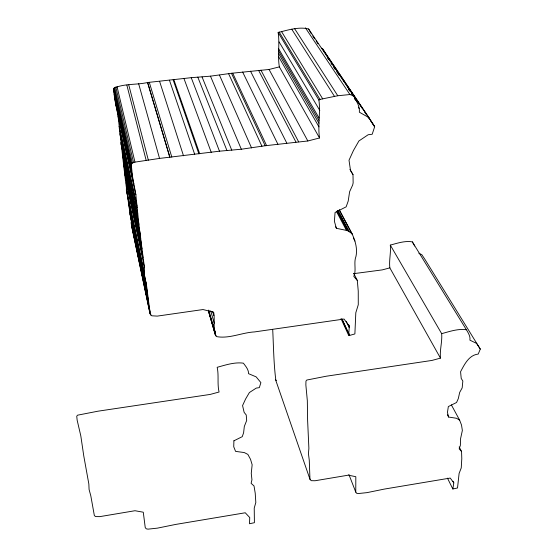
<?xml version="1.0" encoding="UTF-8"?>
<svg xmlns="http://www.w3.org/2000/svg" width="557" height="557" viewBox="0 0 557 557"><rect width="100%" height="100%" fill="white"/><g stroke="black" fill="none" stroke-linecap="round" stroke-linejoin="round"><path stroke-width="0.84" d="M348.591 335.182L349.371 326.214L344.045 319.043L254.521 331.923C241.87 332.578 229.171 338.976 216.513 336.595C212.468 329.64 215.253 320.01 213.644 312.212L203.027 309.546L157.269 316.111L151.866 315.798L150.244 314.28L146.512 285.191L144.493 275.395L144.423 267.353L138.93 225.014L135.873 194.797L132.406 175.894L131.285 164.614L132.336 163.041L134.961 162.115L159.546 158.418L219.479 151.191L241.327 149.234L265.188 145.739L307.833 140.977L319.537 137.976L279.356 66.882C277.428 55.442 279.913 43.926 278.145 32.536C287.28 30.141 299.269 26.478 308.592 28.985L353.486 95.748C356.299 100.706 359.968 106.199 359.356 112.194L368.985 117.645L374.659 126.745L372.194 134.258L368.17 134.738L358.917 140.963L353.423 150.557L349.016 160.221L350.513 170.539L352.999 174.62L353.138 182.912L352.678 184.98L349.615 191.733L348.202 201.091L346.141 206.842L335.07 212.475L334.388 221.289L336.414 228.307L347.471 230.612L351.954 233.585C355.241 240.673 357.608 248.513 355.986 256.359C353.403 262.89 356.64 269.978 353.799 276.432L357.316 280.477L358.248 291.116L358.276 304.735L355.812 312.742L354.886 333.935L349.719 335.384L348.591 335.182L341.009 318.674M452.841 488.997L453.802 482.835L450.216 478.059L384.323 489.088L367.007 492.632L358.144 493.565L356.515 493.21L355.763 491.97L355.819 476.701L348.32 475.163L315.046 480.754L311.189 480.67L309.957 479.131L309.267 460.193L308.439 453.683L308.884 448.315L307.617 420.382L307.325 400.615L305.863 384.978L305.967 381.092L306.803 380.041L326.179 376.233L431.981 360.428L440.455 358.123C439.64 349.866 442.355 341.859 441.666 333.664L390.304 245.101C397.273 243.228 405.12 240.561 412.361 241.884L466.397 329.751C468.221 332.828 470.602 336.4 469.92 340.167L476.576 343.391L480.002 348.578L480.28 349.114L478.226 354.071C468.973 355.046 464.461 364.382 460.576 371.728L461.217 378.44L462.839 381.044L462.185 387.874L459.692 392.413L458.286 398.638L456.559 402.502L448.336 406.561L447.459 412.431L448.615 417.047L456.517 418.272L459.629 420.131L461.509 425.033L462.359 430.436L460.507 438.979L460.374 445.322L459.17 448.858L461.558 451.497L461.795 458.676L461.245 467.936L459.1 473.457L457.52 487.988L452.841 488.997L447.466 478.143M319.537 137.976C317.601 125.325 320.665 112.688 318.917 100.1L278.145 32.536M135.873 194.797L118.063 116.274C116.719 106.986 113.51 97.593 113.983 88.18C123.912 83.425 136.778 85.026 147.556 82.513L191.232 77.674L210.469 76.163L231.461 73.28L269.059 69.472L279.356 66.882M318.917 100.1L319.997 99.397L337.772 95.748L349.914 94.537L353.486 95.748M441.666 333.664C449.506 331.512 458.223 328.491 466.397 329.751M440.455 358.123L389.844 267.875L382.304 269.88L353.646 273.668M418.843 253.205L421.872 254.765L424.97 259.451L480.28 349.114M321.292 48.16L322.733 49.002L368.985 117.645M276.481 380.487L275.833 380.083C273.689 363.505 273.557 346.51 272.714 329.702M327.822 56.953L374.227 125.896M328.909 58.764L330.83 61.625M332.278 63.77L334.207 66.638M335.648 68.783L337.577 71.644M339.018 73.789L341.427 77.367M342.395 78.802L344.797 82.38M346.245 84.525L348.654 88.103M349.615 89.531L352.024 93.11M352.985 94.544L355.394 98.123M356.362 99.55L362.621 108.852M364.55 111.713L366.471 114.582M367.919 116.726L369.848 119.588M370.809 121.022L374.659 126.745M312.749 35.975L314.67 38.837M316.118 40.988L318.04 43.85M327.655 58.165L328.616 59.599M331.018 63.178L331.979 64.612M333.42 66.756L335.342 69.625M336.783 71.769L339.185 75.348M348.32 88.953L349.761 91.104M351.683 93.966L353.131 96.117M354.572 98.262L356.974 101.84M354.433 98.443L355.394 99.877M305.41 27.85L349.914 94.537M358.325 107.174L359.293 108.615M294.709 28.811L337.772 95.748M322.733 49.002L327.537 56.556M291.764 29.242L334.423 96.264M281.508 31.526L322.747 98.937M279.085 31.916L319.997 99.397M279.106 41.921L319.795 110.453M412.361 241.884L414.68 246.013M349.935 169.391L352.999 174.62M278.577 48.724L319.05 117.973M278.563 50.931L318.987 120.409M278.556 53.437L318.917 123.174M308.592 28.985L311.391 33.845M278.667 56.786L318.973 126.864M451.358 404.883L459.629 420.131M269.059 69.472L307.833 140.977M339.297 209.857L351.954 233.585M339.262 209.989L352.33 234.511M447.396 414.756L448.615 417.047M353.354 237.992L354.976 241.042M338.162 210.845L349.114 231.482M337.626 210.455L348.564 231.085M337.229 210.859L347.742 230.716M337.375 211.514L347.471 230.612M336.386 211.34L346.461 230.438M459.149 446.916L461.558 451.497M260.948 70.154L298.636 141.847M258.601 70.363L295.976 142.112M335.62 226.762L336.414 228.307M353.806 273.55L357.316 280.477M250.511 71.171L286.799 143.128M453.029 481.29L453.802 482.835M242.643 72.041L277.873 144.2M232.742 73.259L266.636 145.697M348.64 324.64L349.371 326.214M231.461 73.28L265.188 145.739M346.224 321.278L349.155 327.586M348.633 333.023L349.719 335.384M341.949 318.917L349.49 335.349M341.942 319.091L348.445 333.218M228.593 73.677L261.929 146.219M219.472 75.118L251.555 147.939M210.469 76.163L241.327 149.234M202.052 76.929L231.768 150.209M197.805 77.145L226.943 150.508M348.898 474.48L355.805 492.193M191.232 77.674L219.479 151.191M183.998 78.634L211.249 152.353M118.063 116.274C122.429 153.224 125.938 190.473 132.253 226.943L150.105 311.753M173.854 79.755L199.712 153.753M173.13 79.825L198.877 153.836M275.506 379.533L310.124 479.688M169.446 80.236L194.692 154.345M159.615 81.413L183.504 155.793M149.339 82.457L171.807 157.102M147.668 82.506L169.899 157.185M147.556 82.513L169.774 157.192M212.628 311.44L213.846 315.596M210.664 310.792L214.285 323.213M212.92 324.16L213.637 326.646M214.591 329.967L215.315 332.452M208.771 310.172L215.03 331.854M208.395 310.242L215.803 335.934M208.339 310.5L215.322 334.736M208.422 310.827L215.406 335.07M138.575 83.494L159.546 158.418M128.758 84.956L148.35 160.172M126.85 85.13L146.178 160.395M117.012 86.551L134.961 162.115M115.759 86.885L133.534 162.505M114.714 87.358L132.336 163.041M113.983 88.18L131.494 163.953M113.802 88.772L131.285 164.614M113.753 89.768L131.222 165.714M113.844 91.362L131.313 167.469M114.185 94.224L131.668 170.616M114.867 99.035L132.406 175.894M115.772 104.577L133.771 183.845M119.059 126.188L136.911 205.658M119.219 127.957L137.078 207.601M119.811 133.722L137.69 213.902M120.876 142.522L138.811 223.517M120.994 143.894L138.93 225.014M122.415 152.883L140.455 234.817M122.714 156.051L140.761 238.278M123.355 161.265L141.436 243.952M123.87 165.756L141.979 248.847M124.559 171.932L142.696 255.559M124.803 173.784L142.954 257.578M126.181 182.78L144.423 267.353M126.272 188.927L144.458 274.037M126.314 190.181L144.493 275.395M134.321 227.855L134.683 229.554M138.846 249.063L139.208 250.761M140.475 256.7L140.837 258.399M141.562 261.79L141.924 263.489M146.087 282.998L146.449 284.697M128.18 199.232L146.512 285.191M128.834 204.879L147.194 291.311M129.746 212.217L148.148 299.248M129.969 213.985L148.378 301.163M150.46 313.445L150.815 315.144M131.09 222.361L149.561 310.207M131.194 223.663L150.063 313.431M131.459 225.355L149.937 313.445M390.304 245.101C391.125 252.704 388.897 260.223 389.844 267.875M233.905 440.817L233.731 446.742L235.576 451.379L244.258 452.549L247.865 454.401L250.525 459.316L252.147 464.754L251.256 473.373L251.945 479.758L251.103 483.323L254.027 485.962L255.217 493.182L255.823 502.498L254.229 508.075L254.41 522.689L249.508 523.747L249.738 517.544L245.254 512.774L175.664 524.429L157.45 528.133L148.016 529.15L146.213 528.809L145.238 527.57L143.281 512.21L134.989 510.727L99.814 516.631L95.637 516.583L94.356 515.601L90.84 495.988L89.078 489.443L88.848 484.033L83.766 455.891L80.821 435.957L77.151 420.18L76.741 416.26L77.5 415.195L97.955 411.198L210.219 394.419L219.068 392.017C217.112 383.836 218.978 375.446 217.174 367.307C225.488 365.023 234.692 361.932 243.381 363.171C245.637 366.214 248.749 369.597 248.54 373.663L256.157 376.873L260.899 382.617L259.325 387.637L256.248 388.104L249.397 392.539L245.567 399.056L242.567 405.593L244.14 412.361L246.229 414.972L246.681 420.472L244.314 426.467L243.611 432.754L242.246 436.667L233.905 440.817"/></g></svg>
